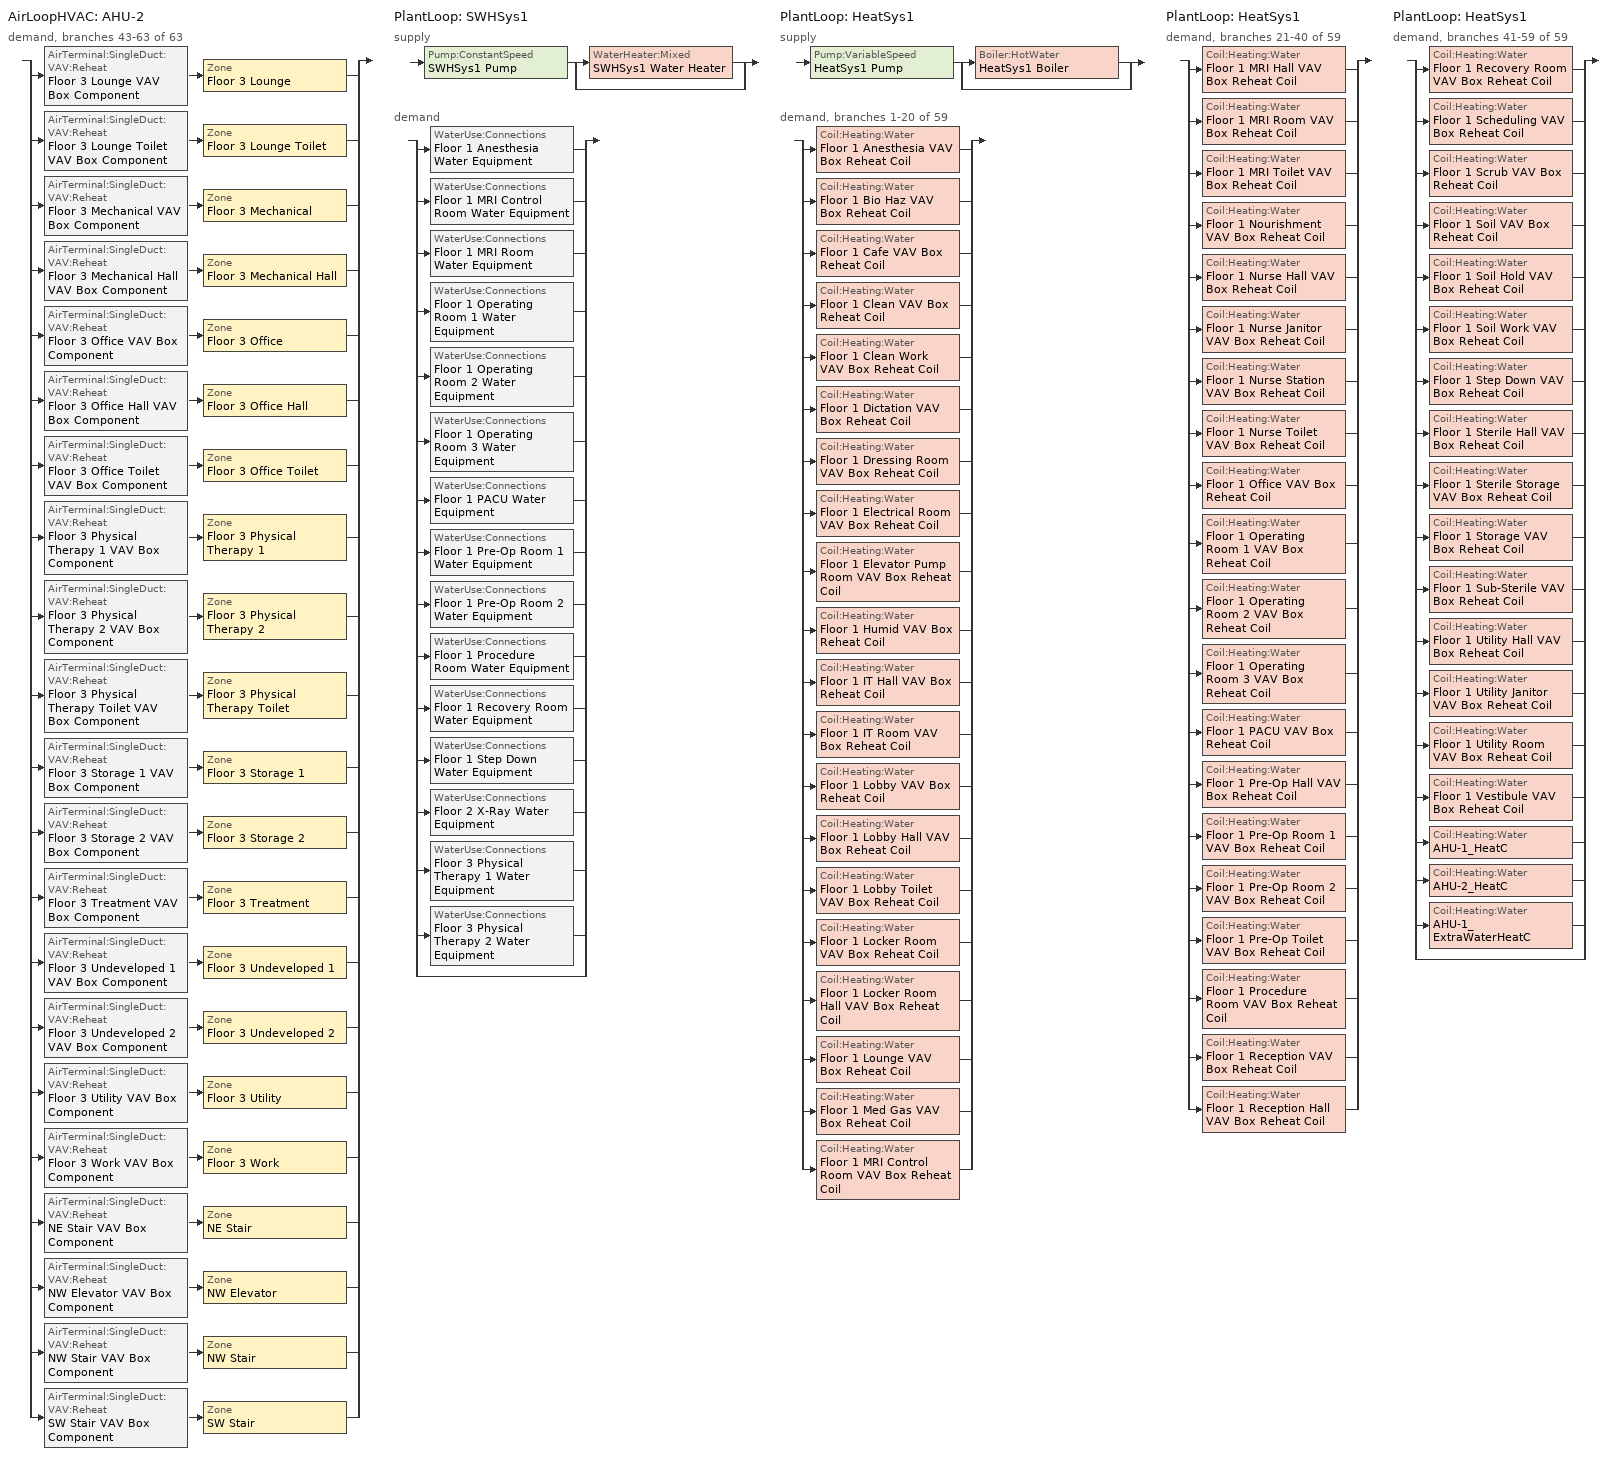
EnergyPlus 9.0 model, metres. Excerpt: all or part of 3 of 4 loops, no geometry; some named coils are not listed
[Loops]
AirLoopHVAC 'AHU-2'
 demand, branches 43-63 of 63: split
  | AirTerminal:SingleDuct:VAV:Reheat 'Floor 3 Lounge VAV Box Component' > Zone 'Floor 3 Lounge'
  | AirTerminal:SingleDuct:VAV:Reheat 'Floor 3 Lounge Toilet VAV Box Component' > Zone 'Floor 3 Lounge Toilet'
  | AirTerminal:SingleDuct:VAV:Reheat 'Floor 3 Mechanical VAV Box Component' > Zone 'Floor 3 Mechanical'
  | AirTerminal:SingleDuct:VAV:Reheat 'Floor 3 Mechanical Hall VAV Box Component' > Zone 'Floor 3 Mechanical Hall'
  | AirTerminal:SingleDuct:VAV:Reheat 'Floor 3 Office VAV Box Component' > Zone 'Floor 3 Office'
  | AirTerminal:SingleDuct:VAV:Reheat 'Floor 3 Office Hall VAV Box Component' > Zone 'Floor 3 Office Hall'
  | AirTerminal:SingleDuct:VAV:Reheat 'Floor 3 Office Toilet VAV Box Component' > Zone 'Floor 3 Office Toilet'
  | AirTerminal:SingleDuct:VAV:Reheat 'Floor 3 Physical Therapy 1 VAV Box Component' > Zone 'Floor 3 Physical Therapy 1'
  | AirTerminal:SingleDuct:VAV:Reheat 'Floor 3 Physical Therapy 2 VAV Box Component' > Zone 'Floor 3 Physical Therapy 2'
  | AirTerminal:SingleDuct:VAV:Reheat 'Floor 3 Physical Therapy Toilet VAV Box Component' > Zone 'Floor 3 Physical Therapy Toilet'
  | AirTerminal:SingleDuct:VAV:Reheat 'Floor 3 Storage 1 VAV Box Component' > Zone 'Floor 3 Storage 1'
  | AirTerminal:SingleDuct:VAV:Reheat 'Floor 3 Storage 2 VAV Box Component' > Zone 'Floor 3 Storage 2'
  | AirTerminal:SingleDuct:VAV:Reheat 'Floor 3 Treatment VAV Box Component' > Zone 'Floor 3 Treatment'
  | AirTerminal:SingleDuct:VAV:Reheat 'Floor 3 Undeveloped 1 VAV Box Component' > Zone 'Floor 3 Undeveloped 1'
  | AirTerminal:SingleDuct:VAV:Reheat 'Floor 3 Undeveloped 2 VAV Box Component' > Zone 'Floor 3 Undeveloped 2'
  | AirTerminal:SingleDuct:VAV:Reheat 'Floor 3 Utility VAV Box Component' > Zone 'Floor 3 Utility'
  | AirTerminal:SingleDuct:VAV:Reheat 'Floor 3 Work VAV Box Component' > Zone 'Floor 3 Work'
  | AirTerminal:SingleDuct:VAV:Reheat 'NE Stair VAV Box Component' > Zone 'NE Stair'
  | AirTerminal:SingleDuct:VAV:Reheat 'NW Elevator VAV Box Component' > Zone 'NW Elevator'
  | AirTerminal:SingleDuct:VAV:Reheat 'NW Stair VAV Box Component' > Zone 'NW Stair'
  | AirTerminal:SingleDuct:VAV:Reheat 'SW Stair VAV Box Component' > Zone 'SW Stair'
PlantLoop 'SWHSys1'
 supply: Pump:ConstantSpeed 'SWHSys1 Pump' > split
  | WaterHeater:Mixed 'SWHSys1 Water Heater'
  | bypass
 demand: split
  | WaterUse:Connections 'Floor 1 Anesthesia Water Equipment'
  | WaterUse:Connections 'Floor 1 MRI Control Room Water Equipment'
  | WaterUse:Connections 'Floor 1 MRI Room Water Equipment'
  | WaterUse:Connections 'Floor 1 Operating Room 1 Water Equipment'
  | WaterUse:Connections 'Floor 1 Operating Room 2 Water Equipment'
  | WaterUse:Connections 'Floor 1 Operating Room 3 Water Equipment'
  | WaterUse:Connections 'Floor 1 PACU Water Equipment'
  | WaterUse:Connections 'Floor 1 Pre-Op Room 1 Water Equipment'
  | WaterUse:Connections 'Floor 1 Pre-Op Room 2 Water Equipment'
  | WaterUse:Connections 'Floor 1 Procedure Room Water Equipment'
  | WaterUse:Connections 'Floor 1 Recovery Room Water Equipment'
  | WaterUse:Connections 'Floor 1 Step Down Water Equipment'
  | WaterUse:Connections 'Floor 2 X-Ray Water Equipment'
  | WaterUse:Connections 'Floor 3 Physical Therapy 1 Water Equipment'
  | WaterUse:Connections 'Floor 3 Physical Therapy 2 Water Equipment'
  | bypass
PlantLoop 'HeatSys1'
 supply: Pump:VariableSpeed 'HeatSys1 Pump' > split
  | Boiler:HotWater 'HeatSys1 Boiler'
  | bypass
 demand, branches 1-20 of 59: split
  | Coil:Heating:Water 'Floor 1 Anesthesia VAV Box Reheat Coil'
  | Coil:Heating:Water 'Floor 1 Bio Haz VAV Box Reheat Coil'
  | Coil:Heating:Water 'Floor 1 Cafe VAV Box Reheat Coil'
  | Coil:Heating:Water 'Floor 1 Clean VAV Box Reheat Coil'
  | Coil:Heating:Water 'Floor 1 Clean Work VAV Box Reheat Coil'
  | Coil:Heating:Water 'Floor 1 Dictation VAV Box Reheat Coil'
  | Coil:Heating:Water 'Floor 1 Dressing Room VAV Box Reheat Coil'
  | Coil:Heating:Water 'Floor 1 Electrical Room VAV Box Reheat Coil'
  | Coil:Heating:Water 'Floor 1 Elevator Pump Room VAV Box Reheat Coil'
  | Coil:Heating:Water 'Floor 1 Humid VAV Box Reheat Coil'
  | Coil:Heating:Water 'Floor 1 IT Hall VAV Box Reheat Coil'
  | Coil:Heating:Water 'Floor 1 IT Room VAV Box Reheat Coil'
  | Coil:Heating:Water 'Floor 1 Lobby VAV Box Reheat Coil'
  | Coil:Heating:Water 'Floor 1 Lobby Hall VAV Box Reheat Coil'
  | Coil:Heating:Water 'Floor 1 Lobby Toilet VAV Box Reheat Coil'
  | Coil:Heating:Water 'Floor 1 Locker Room VAV Box Reheat Coil'
  | Coil:Heating:Water 'Floor 1 Locker Room Hall VAV Box Reheat Coil'
  | Coil:Heating:Water 'Floor 1 Lounge VAV Box Reheat Coil'
  | Coil:Heating:Water 'Floor 1 Med Gas VAV Box Reheat Coil'
  | Coil:Heating:Water 'Floor 1 MRI Control Room VAV Box Reheat Coil'
PlantLoop 'HeatSys1'
 demand, branches 21-40 of 59: split
  | Coil:Heating:Water 'Floor 1 MRI Hall VAV Box Reheat Coil'
  | Coil:Heating:Water 'Floor 1 MRI Room VAV Box Reheat Coil'
  | Coil:Heating:Water 'Floor 1 MRI Toilet VAV Box Reheat Coil'
  | Coil:Heating:Water 'Floor 1 Nourishment VAV Box Reheat Coil'
  | Coil:Heating:Water 'Floor 1 Nurse Hall VAV Box Reheat Coil'
  | Coil:Heating:Water 'Floor 1 Nurse Janitor VAV Box Reheat Coil'
  | Coil:Heating:Water 'Floor 1 Nurse Station VAV Box Reheat Coil'
  | Coil:Heating:Water 'Floor 1 Nurse Toilet VAV Box Reheat Coil'
  | Coil:Heating:Water 'Floor 1 Office VAV Box Reheat Coil'
  | Coil:Heating:Water 'Floor 1 Operating Room 1 VAV Box Reheat Coil'
  | Coil:Heating:Water 'Floor 1 Operating Room 2 VAV Box Reheat Coil'
  | Coil:Heating:Water 'Floor 1 Operating Room 3 VAV Box Reheat Coil'
  | Coil:Heating:Water 'Floor 1 PACU VAV Box Reheat Coil'
  | Coil:Heating:Water 'Floor 1 Pre-Op Hall VAV Box Reheat Coil'
  | Coil:Heating:Water 'Floor 1 Pre-Op Room 1 VAV Box Reheat Coil'
  | Coil:Heating:Water 'Floor 1 Pre-Op Room 2 VAV Box Reheat Coil'
  | Coil:Heating:Water 'Floor 1 Pre-Op Toilet VAV Box Reheat Coil'
  | Coil:Heating:Water 'Floor 1 Procedure Room VAV Box Reheat Coil'
  | Coil:Heating:Water 'Floor 1 Reception VAV Box Reheat Coil'
  | Coil:Heating:Water 'Floor 1 Reception Hall VAV Box Reheat Coil'
PlantLoop 'HeatSys1'
 demand, branches 41-59 of 59: split
  | Coil:Heating:Water 'Floor 1 Recovery Room VAV Box Reheat Coil'
  | Coil:Heating:Water 'Floor 1 Scheduling VAV Box Reheat Coil'
  | Coil:Heating:Water 'Floor 1 Scrub VAV Box Reheat Coil'
  | Coil:Heating:Water 'Floor 1 Soil VAV Box Reheat Coil'
  | Coil:Heating:Water 'Floor 1 Soil Hold VAV Box Reheat Coil'
  | Coil:Heating:Water 'Floor 1 Soil Work VAV Box Reheat Coil'
  | Coil:Heating:Water 'Floor 1 Step Down VAV Box Reheat Coil'
  | Coil:Heating:Water 'Floor 1 Sterile Hall VAV Box Reheat Coil'
  | Coil:Heating:Water 'Floor 1 Sterile Storage VAV Box Reheat Coil'
  | Coil:Heating:Water 'Floor 1 Storage VAV Box Reheat Coil'
  | Coil:Heating:Water 'Floor 1 Sub-Sterile VAV Box Reheat Coil'
  | Coil:Heating:Water 'Floor 1 Utility Hall VAV Box Reheat Coil'
  | Coil:Heating:Water 'Floor 1 Utility Janitor VAV Box Reheat Coil'
  | Coil:Heating:Water 'Floor 1 Utility Room VAV Box Reheat Coil'
  | Coil:Heating:Water 'Floor 1 Vestibule VAV Box Reheat Coil'
  | Coil:Heating:Water 'AHU-1_HeatC'
  | Coil:Heating:Water 'AHU-2_HeatC'
  | Coil:Heating:Water 'AHU-1_ExtraWaterHeatC'
  | bypass
[Sizing:Zone] Zone Cooling Design Supply Air Temperature Input Method=SupplyAirTemperature; Zone Cooling Design Supply Air Temperature {C}=12.8; Zone Heating Design Supply Air Temperature Input Method=SupplyAirTemperature; Zone Heating Design Supply Air Temperature {C}=40; Zone Cooling Design Supply Air Humidity Ratio {kgWater/kgDryAir}=0.0085; Zone Heating Design Supply Air Humidity Ratio {kgWater/kgDryAir}=0.008; Cooling Minimum Air Flow Fraction=0; Heating Design Air Flow Method=DesignDay; Heating Design Air Flow Rate {m3/s}=0; Design Specification Zone Air Distribution Object=VAV_Zone_AirDistribution
Name | Design Specification Outdoor Air Object | Cooling Design Air Flow Method | Cooling Minimum Air Flow per Zone Floor Area {m3/s-m2}
Floor 3 Lounge | SZ DSOA Floor 3 Lounge | DesignDay
Floor 3 Lounge Toilet | SZ DSOA Floor 3 Lounge Toilet | DesignDayWithLimit | 0
Floor 3 Mechanical | SZ DSOA Floor 3 Mechanical | DesignDay
Floor 3 Mechanical Hall | SZ DSOA Floor 3 Mechanical Hall | DesignDay
Floor 3 Office | SZ DSOA Floor 3 Office | DesignDay
Floor 3 Office Hall | SZ DSOA Floor 3 Office Hall | DesignDay
Floor 3 Office Toilet | SZ DSOA Floor 3 Office Toilet | DesignDayWithLimit | 0
Floor 3 Physical Therapy 1 | SZ DSOA Floor 3 Physical Therapy 1 | DesignDayWithLimit | 0.00507968
Floor 3 Physical Therapy 2 | SZ DSOA Floor 3 Physical Therapy 2 | DesignDayWithLimit | 0.00507968
Floor 3 Physical Therapy Toilet | SZ DSOA Floor 3 Physical Therapy Toilet | DesignDayWithLimit | 0
Floor 3 Storage 1 | SZ DSOA Floor 3 Storage 1 | DesignDay
Floor 3 Storage 2 | SZ DSOA Floor 3 Storage 2 | DesignDay
Floor 3 Treatment | SZ DSOA Floor 3 Treatment | DesignDayWithLimit | 0.00507968
Floor 3 Undeveloped 1 | SZ DSOA Floor 3 Undeveloped 1 | DesignDay
Floor 3 Undeveloped 2 | SZ DSOA Floor 3 Undeveloped 2 | DesignDay
Floor 3 Utility | SZ DSOA Floor 3 Utility | DesignDay
Floor 3 Work | SZ DSOA Floor 3 Work | DesignDay
NE Stair | SZ DSOA NE Stair | DesignDay
NW Elevator | SZ DSOA NW Elevator | DesignDay
NW Stair | SZ DSOA NW Stair | DesignDay
SW Stair | SZ DSOA SW Stair | DesignDay
[DesignSpecification:OutdoorAir] Outdoor Air Method=Flow/Area; Outdoor Air Flow per Person {m3/s-person}=0
Name | Outdoor Air Flow per Zone Floor Area {m3/s-m2} | Outdoor Air Flow per Zone {m3/s}
SZ DSOA Floor 3 Lounge | 0.000685757
SZ DSOA Floor 3 Lounge Toilet; SZ DSOA Floor 3 Mechanical; SZ DSOA Floor 3 Office Toilet; SZ DSOA Floor 3 Physical Therapy Toilet | 0
SZ DSOA Floor 3 Mechanical Hall; SZ DSOA Floor 3 Office Hall; SZ DSOA NE Stair; SZ DSOA NW Stair | 0.000304781
SZ DSOA Floor 3 Office; SZ DSOA Floor 3 Work | 0.000431773
SZ DSOA Floor 3 Physical Therapy 1; SZ DSOA Floor 3 Physical Therapy 2; SZ DSOA Floor 3 Treatment | 0.00152391
SZ DSOA Floor 3 Storage 1; SZ DSOA Floor 3 Storage 2; SZ DSOA Floor 3 Undeveloped 1; SZ DSOA Floor 3 Undeveloped 2; SZ DSOA Floor 3 Utility | 0.000609562
SZ DSOA NW Elevator | 0.000304781 | 0.00396696
SZ DSOA SW Stair | 0.000304781 | 0
[DesignSpecification:ZoneAirDistribution]
VAV_Zone_AirDistribution: Zone Air Distribution Effectiveness in Cooling Mode=1; Zone Air Distribution Effectiveness in Heating Mode=1; Minimum Zone Ventilation Efficiency=0.6
[Sizing:Plant] Loop Type=Heating
Name | Design Loop Exit Temperature {C} | Loop Design Temperature Difference {deltaC}
SWHSys1 | 60 | 5
HeatSys1 | 82.2 | 11.1
[ZoneControl:Thermostat] Control Type Schedule=Dual Zone Control Type Sched
Name | Zone or ZoneList | Control 1
Floor 3 Lounge Thermostat | Floor 3 Lounge | Floor 3 Lounge DualSPSched
Floor 3 Lounge Toilet Thermostat | Floor 3 Lounge Toilet | Floor 3 Lounge Toilet DualSPSched
Floor 3 Mechanical Thermostat | Floor 3 Mechanical | Floor 3 Mechanical DualSPSched
Floor 3 Mechanical Hall Thermostat | Floor 3 Mechanical Hall | Floor 3 Mechanical Hall DualSPSched
Floor 3 Office Thermostat | Floor 3 Office | Floor 3 Office DualSPSched
Floor 3 Office Hall Thermostat | Floor 3 Office Hall | Floor 3 Office Hall DualSPSched
Floor 3 Office Toilet Thermostat | Floor 3 Office Toilet | Floor 3 Office Toilet DualSPSched
Floor 3 Physical Therapy 1 Thermostat | Floor 3 Physical Therapy 1 | Floor 3 Physical Therapy 1 DualSPSched
Floor 3 Physical Therapy 2 Thermostat | Floor 3 Physical Therapy 2 | Floor 3 Physical Therapy 2 DualSPSched
Floor 3 Physical Therapy Toilet Thermostat | Floor 3 Physical Therapy Toilet | Floor 3 Physical Therapy Toilet DualSPSched
Floor 3 Storage 1 Thermostat | Floor 3 Storage 1 | Floor 3 Storage 1 DualSPSched
Floor 3 Storage 2 Thermostat | Floor 3 Storage 2 | Floor 3 Storage 2 DualSPSched
Floor 3 Treatment Thermostat | Floor 3 Treatment | Floor 3 Treatment DualSPSched
Floor 3 Undeveloped 1 Thermostat | Floor 3 Undeveloped 1 | Floor 3 Undeveloped 1 DualSPSched
Floor 3 Undeveloped 2 Thermostat | Floor 3 Undeveloped 2 | Floor 3 Undeveloped 2 DualSPSched
Floor 3 Utility Thermostat | Floor 3 Utility | Floor 3 Utility DualSPSched
Floor 3 Work Thermostat | Floor 3 Work | Floor 3 Work DualSPSched
NE Stair Thermostat | NE Stair | NE Stair DualSPSched
NW Elevator Thermostat | NW Elevator | NW Elevator DualSPSched
NW Stair Thermostat | NW Stair | NW Stair DualSPSched
SW Stair Thermostat | SW Stair | SW Stair DualSPSched
[ThermostatSetpoint:DualSetpoint] Heating Setpoint Temperature Schedule=HTGSETP_SCH_YES_OPTIMUM; Cooling Setpoint Temperature Schedule=CLGSETP_SCH_YES_OPTIMUM
Floor 3 Lounge DualSPSched; Floor 3 Lounge Toilet DualSPSched; Floor 3 Mechanical DualSPSched; Floor 3 Mechanical Hall DualSPSched; Floor 3 Office DualSPSched; Floor 3 Office Hall DualSPSched; Floor 3 Office Toilet DualSPSched; Floor 3 Physical Therapy 1 DualSPSched; Floor 3 Physical Therapy 2 DualSPSched; Floor 3 Physical Therapy Toilet DualSPSched; Floor 3 Storage 1 DualSPSched; Floor 3 Storage 2 DualSPSched; Floor 3 Treatment DualSPSched; Floor 3 Undeveloped 1 DualSPSched; Floor 3 Undeveloped 2 DualSPSched; Floor 3 Utility DualSPSched; Floor 3 Work DualSPSched; NE Stair DualSPSched; NW Elevator DualSPSched; NW Stair DualSPSched; SW Stair DualSPSched
[AirTerminal:SingleDuct:VAV:Reheat] Availability Schedule=ALWAYS_ON; Maximum Air Flow Rate {m3/s}=AUTOSIZE; Zone Minimum Air Flow Input Method=Constant; Maximum Hot Water or Steam Flow Rate {m3/s}=AUTOSIZE; Minimum Hot Water or Steam Flow Rate {m3/s}=0; Convergence Tolerance=0.001; Damper Heating Action=ReverseWithLimits; Maximum Flow Fraction During Reheat=0.5; Maximum Reheat Air Temperature {C}=40
Name | Constant Minimum Air Flow Fraction | Reheat Coil
Floor 3 Lounge VAV Box Component | 0.218 | Floor 3 Lounge VAV Box Reheat Coil
Floor 3 Lounge Toilet VAV Box Component | 1 | Floor 3 Lounge Toilet VAV Box Reheat Coil
Floor 3 Mechanical VAV Box Component | 0.01 | Floor 3 Mechanical VAV Box Reheat Coil
Floor 3 Mechanical Hall VAV Box Component | 0.164 | Floor 3 Mechanical Hall VAV Box Reheat Coil
Floor 3 Office VAV Box Component | 0.236 | Floor 3 Office VAV Box Reheat Coil
Floor 3 Office Hall VAV Box Component | 0.184 | Floor 3 Office Hall VAV Box Reheat Coil
Floor 3 Office Toilet VAV Box Component | 1 | Floor 3 Office Toilet VAV Box Reheat Coil
Floor 3 Physical Therapy 1 VAV Box Component | 0.69 | Floor 3 Physical Therapy 1 VAV Box Reheat Coil
Floor 3 Physical Therapy 2 VAV Box Component | 0.83 | Floor 3 Physical Therapy 2 VAV Box Reheat Coil
Floor 3 Physical Therapy Toilet VAV Box Component | 1 | Floor 3 Physical Therapy Toilet VAV Box Reheat Coil
Floor 3 Storage 1 VAV Box Component | 1 | Floor 3 Storage 1 VAV Box Reheat Coil
Floor 3 Storage 2 VAV Box Component | 0.313 | Floor 3 Storage 2 VAV Box Reheat Coil
Floor 3 Treatment VAV Box Component | 0.81 | Floor 3 Treatment VAV Box Reheat Coil
Floor 3 Undeveloped 1 VAV Box Component | 0.313 | Floor 3 Undeveloped 1 VAV Box Reheat Coil
Floor 3 Undeveloped 2 VAV Box Component | 0.306 | Floor 3 Undeveloped 2 VAV Box Reheat Coil
Floor 3 Utility VAV Box Component | 0.441 | Floor 3 Utility VAV Box Reheat Coil
Floor 3 Work VAV Box Component | 0.135 | Floor 3 Work VAV Box Reheat Coil
NE Stair VAV Box Component | 0.05 | NE Stair VAV Box Reheat Coil
NW Elevator VAV Box Component | 0.041 | NW Elevator VAV Box Reheat Coil
NW Stair VAV Box Component | 0.051 | NW Stair VAV Box Reheat Coil
SW Stair VAV Box Component | 0.042 | SW Stair VAV Box Reheat Coil
[Zone equipment]
Floor 3 Lounge: Floor 3 Lounge VAV Box Component
Floor 3 Lounge Toilet: Floor 3 Lounge Toilet VAV Box Component, Floor 3 Lounge Toilet Exhaust Fan
Floor 3 Mechanical: Floor 3 Mechanical VAV Box Component
Floor 3 Mechanical Hall: Floor 3 Mechanical Hall VAV Box Component
Floor 3 Office: Floor 3 Office VAV Box Component
Floor 3 Office Hall: Floor 3 Office Hall VAV Box Component
Floor 3 Office Toilet: Floor 3 Office Toilet VAV Box Component, Floor 3 Office Toilet Exhaust Fan
Floor 3 Physical Therapy 1: Floor 3 Physical Therapy 1 VAV Box Component
Floor 3 Physical Therapy 2: Floor 3 Physical Therapy 2 VAV Box Component
Floor 3 Physical Therapy Toilet: Floor 3 Physical Therapy Toilet VAV Box Component, Floor 3 Physical Therapy Toilet Exhaust Fan
Floor 3 Storage 1: Floor 3 Storage 1 VAV Box Component
Floor 3 Storage 2: Floor 3 Storage 2 VAV Box Component
Floor 3 Treatment: Floor 3 Treatment VAV Box Component
Floor 3 Undeveloped 1: Floor 3 Undeveloped 1 VAV Box Component
Floor 3 Undeveloped 2: Floor 3 Undeveloped 2 VAV Box Component
Floor 3 Utility: Floor 3 Utility VAV Box Component
Floor 3 Work: Floor 3 Work VAV Box Component
NE Stair: NE Stair VAV Box Component
NW Elevator: NW Elevator VAV Box Component
NW Stair: NW Stair VAV Box Component
SW Stair: SW Stair VAV Box Component
[Fan:ZoneExhaust] Availability Schedule=BLDG_OA_SCH; Fan Total Efficiency=0.31; Pressure Rise {Pa}=249.1; Balanced Exhaust Fraction Schedule=AHU_2 Balanced Exhaust Fraction Schedule
Name | Maximum Flow Rate {m3/s}
Floor 3 Lounge Toilet Exhaust Fan | 0.151014
Floor 3 Office Toilet Exhaust Fan | 0.0424726
Floor 3 Physical Therapy Toilet Exhaust Fan | 0.0660685
[Coil:Heating:Water] Availability Schedule=ALWAYS_ON; U-Factor Times Area Value {W/K}=AUTOSIZE; Maximum Water Flow Rate {m3/s}=AUTOSIZE; Performance Input Method=UFactorTimesAreaAndDesignWaterFlowRate; Rated Capacity {W}=AUTOSIZE; Rated Inlet Water Temperature {C}=82.2; Rated Inlet Air Temperature {C}=16.6; Rated Outlet Water Temperature {C}=71.1; Rated Outlet Air Temperature {C}=32.2
Floor 1 Anesthesia VAV Box Reheat Coil; Floor 1 Bio Haz VAV Box Reheat Coil; Floor 1 Cafe VAV Box Reheat Coil; Floor 1 Clean VAV Box Reheat Coil; Floor 1 Clean Work VAV Box Reheat Coil; Floor 1 Dictation VAV Box Reheat Coil; Floor 1 Dressing Room VAV Box Reheat Coil; Floor 1 Electrical Room VAV Box Reheat Coil; Floor 1 Elevator Pump Room VAV Box Reheat Coil; Floor 1 Humid VAV Box Reheat Coil; Floor 1 IT Hall VAV Box Reheat Coil; Floor 1 IT Room VAV Box Reheat Coil; Floor 1 Lobby VAV Box Reheat Coil; Floor 1 Lobby Hall VAV Box Reheat Coil; Floor 1 Lobby Toilet VAV Box Reheat Coil; Floor 1 Locker Room VAV Box Reheat Coil; Floor 1 Locker Room Hall VAV Box Reheat Coil; Floor 1 Lounge VAV Box Reheat Coil; Floor 1 Med Gas VAV Box Reheat Coil; Floor 1 MRI Control Room VAV Box Reheat Coil; Floor 1 MRI Hall VAV Box Reheat Coil; Floor 1 MRI Room VAV Box Reheat Coil; Floor 1 MRI Toilet VAV Box Reheat Coil; Floor 1 Nourishment VAV Box Reheat Coil; Floor 1 Nurse Hall VAV Box Reheat Coil; Floor 1 Nurse Janitor VAV Box Reheat Coil; Floor 1 Nurse Station VAV Box Reheat Coil; Floor 1 Nurse Toilet VAV Box Reheat Coil; Floor 1 Office VAV Box Reheat Coil; Floor 1 Operating Room 1 VAV Box Reheat Coil; Floor 1 Operating Room 2 VAV Box Reheat Coil; Floor 1 Operating Room 3 VAV Box Reheat Coil; Floor 1 PACU VAV Box Reheat Coil; Floor 1 Pre-Op Hall VAV Box Reheat Coil; Floor 1 Pre-Op Room 1 VAV Box Reheat Coil; Floor 1 Pre-Op Room 2 VAV Box Reheat Coil; Floor 1 Pre-Op Toilet VAV Box Reheat Coil; Floor 1 Procedure Room VAV Box Reheat Coil; Floor 1 Reception VAV Box Reheat Coil; Floor 1 Reception Hall VAV Box Reheat Coil; Floor 1 Recovery Room VAV Box Reheat Coil; Floor 1 Scheduling VAV Box Reheat Coil; Floor 1 Scrub VAV Box Reheat Coil; Floor 1 Soil VAV Box Reheat Coil; Floor 1 Soil Hold VAV Box Reheat Coil; Floor 1 Soil Work VAV Box Reheat Coil; Floor 1 Step Down VAV Box Reheat Coil; Floor 1 Sterile Hall VAV Box Reheat Coil; Floor 1 Sterile Storage VAV Box Reheat Coil; Floor 1 Storage VAV Box Reheat Coil; Floor 1 Sub-Sterile VAV Box Reheat Coil; Floor 1 Utility Hall VAV Box Reheat Coil; Floor 1 Utility Janitor VAV Box Reheat Coil; Floor 1 Utility Room VAV Box Reheat Coil; Floor 1 Vestibule VAV Box Reheat Coil
[Coil:Heating:Electric] Availability Schedule=ALWAYS_ON; Efficiency=1; Nominal Capacity {W}=AUTOSIZE
Floor 3 Lounge VAV Box Reheat Coil; Floor 3 Lounge Toilet VAV Box Reheat Coil; Floor 3 Mechanical VAV Box Reheat Coil; Floor 3 Mechanical Hall VAV Box Reheat Coil; Floor 3 Office VAV Box Reheat Coil; Floor 3 Office Hall VAV Box Reheat Coil; Floor 3 Office Toilet VAV Box Reheat Coil; Floor 3 Physical Therapy 1 VAV Box Reheat Coil; Floor 3 Physical Therapy 2 VAV Box Reheat Coil; Floor 3 Physical Therapy Toilet VAV Box Reheat Coil; Floor 3 Storage 1 VAV Box Reheat Coil; Floor 3 Storage 2 VAV Box Reheat Coil; Floor 3 Treatment VAV Box Reheat Coil; Floor 3 Undeveloped 1 VAV Box Reheat Coil; Floor 3 Undeveloped 2 VAV Box Reheat Coil; Floor 3 Utility VAV Box Reheat Coil; Floor 3 Work VAV Box Reheat Coil; NE Stair VAV Box Reheat Coil; NW Elevator VAV Box Reheat Coil; NW Stair VAV Box Reheat Coil; SW Stair VAV Box Reheat Coil
[Pump:ConstantSpeed]
SWHSys1 Pump: Design Flow Rate {m3/s}=AUTOSIZE; Design Pump Head {Pa}=29891; Design Power Consumption {W}=AUTOSIZE; Motor Efficiency=0.3; Fraction of Motor Inefficiencies to Fluid Stream=0; Pump Control Type=Intermittent
[Pump:VariableSpeed]
HeatSys1 Pump: AUTOSIZE, 179352, AUTOSIZE, 0.909, 0, 0, 3.2485, -4.7443, 2.5295, 0, Intermittent
[Boiler:HotWater]
HeatSys1 Boiler: Fuel Type=NATURALGAS; Nominal Capacity {W}=57342.48; Nominal Thermal Efficiency=0.84; Efficiency Curve Temperature Evaluation Variable=LeavingBoiler; Normalized Boiler Efficiency Curve=HeatSys1 Boiler Non-Condensing Boiler Curve; Design Water Flow Rate {m3/s}=AUTOSIZE; Minimum Part Load Ratio=0; Maximum Part Load Ratio=1.2; Optimum Part Load Ratio=1; Water Outlet Upper Temperature Limit {C}=95; Boiler Flow Mode=LeavingSetpointModulated; Parasitic Electric Load {W}=0; Sizing Factor=0.3
[SetpointManager:Scheduled] Control Variable=Temperature
Name | Schedule | Setpoint Node or NodeList
HeatSys1 Boiler Setpoint Manager | HeatSys1 Loop Setpoint Sched | HeatSys1 Supply Equipment Outlet Node
SWHSys1 Loop Setpoint Manager | SWHSys1-Loop-Temp-Schedule | SWHSys1 Supply Outlet Node
HeatSys1 Loop Setpoint Manager | HeatSys1 Loop Setpoint Sched | HeatSys1 Supply Outlet Node
[WaterHeater:Mixed]
SWHSys1 Water Heater: Tank Volume {m3}=0.757082; Setpoint Temperature Schedule=SWHSys1 Water Heater Setpoint Temperature Schedule Name; Deadband Temperature Difference {deltaC}=2; Maximum Temperature Limit {C}=82.2222; Heater Control Type=Cycle; Heater Maximum Capacity {W}=58614.2; Heater Fuel Type=NATURALGAS; Heater Thermal Efficiency=0.805127; Off Cycle Parasitic Fuel Consumption Rate {W}=6496.32; Off Cycle Parasitic Fuel Type=NATURALGAS; Off Cycle Parasitic Heat Fraction to Tank=0.8; On Cycle Parasitic Fuel Consumption Rate {W}=6496.32; On Cycle Parasitic Fuel Type=NATURALGAS; Ambient Temperature Indicator=zone; Ambient Temperature Zone=Floor 3 Mechanical; Off Cycle Loss Coefficient to Ambient Temperature {W/K}=9.64329; On Cycle Loss Coefficient to Ambient Temperature {W/K}=9.64329; Use Side Effectiveness=1; Source Side Effectiveness=1; Use Side Design Flow Rate {m3/s}=AUTOSIZE; Source Side Design Flow Rate {m3/s}=AUTOSIZE; Indirect Water Heating Recovery Time {hr}=1.5
[PlantLoop] Fluid Type=Water; Minimum Loop Temperature {C}=10; Maximum Loop Flow Rate {m3/s}=AUTOSIZE; Minimum Loop Flow Rate {m3/s}=0; Plant Loop Volume {m3}=AUTOSIZE; Load Distribution Scheme=Optimal
Name | Plant Equipment Operation Scheme | Maximum Loop Temperature {C}
SWHSys1 | SWHSys1 Loop Operation Scheme List | 60
HeatSys1 | HeatSys1 Loop Operation Scheme List | 100
[PlantEquipmentList]
SWHSys1 Equipment List: SWHSys1 Water Heater
HeatSys1 Equipment List: HeatSys1 Boiler
[PlantEquipmentOperation:HeatingLoad] Load Range 1 Lower Limit {W}=0; Load Range 1 Upper Limit {W}=1000000000000000
Name | Range 1 Equipment List
SWHSys1 Operation Scheme | SWHSys1 Equipment List
HeatSys1 Operation Scheme | HeatSys1 Equipment List
[PlantEquipmentOperationSchemes] Control Scheme 1 Schedule=PlantOnSched
Name | Control Scheme 1
SWHSys1 Loop Operation Scheme List | SWHSys1 Operation Scheme
HeatSys1 Loop Operation Scheme List | HeatSys1 Operation Scheme
[WaterUse:Equipment] Flow Rate Fraction Schedule=BLDG_SWH_SCH
Name | Peak Flow Rate {m3/s} | Target Temperature Schedule | Hot Water Supply Temperature Schedule | Zone | Sensible Fraction Schedule | Latent Fraction Schedule
Floor 1 Anesthesia Water Equipment | 2.11111e-06 | Floor 1 Anesthesia Water Equipment Temp Sched | Floor 1 Anesthesia Water Equipment Hot Supply Temp Sched | Floor 1 Anesthesia | Floor 1 Anesthesia Water Equipment Sensible fract sched | Floor 1 Anesthesia Water Equipment Latent fract sched
Floor 1 MRI Control Room Water Equipment | 2.11111e-06 | Floor 1 MRI Control Room Water Equipment Temp Sched | Floor 1 MRI Control Room Water Equipment Hot Supply Temp Sched | Floor 1 MRI Control Room | Floor 1 MRI Control Room Water Equipment Sensible fract sched | Floor 1 MRI Control Room Water Equipment Latent fract sched
Floor 1 MRI Room Water Equipment | 2.11111e-06 | Floor 1 MRI Room Water Equipment Temp Sched | Floor 1 MRI Room Water Equipment Hot Supply Temp Sched | Floor 1 MRI Room | Floor 1 MRI Room Water Equipment Sensible fract sched | Floor 1 MRI Room Water Equipment Latent fract sched
Floor 1 Operating Room 1 Water Equipment | 1.26111e-05 | Floor 1 Operating Room 1 Water Equipment Temp Sched | Floor 1 Operating Room 1 Water Equipment Hot Supply Temp Sched | Floor 1 Operating Room 1 | Floor 1 Operating Room 1 Water Equipment Sensible fract sched | Floor 1 Operating Room 1 Water Equipment Latent fract sched
Floor 1 Operating Room 2 Water Equipment | 1.26111e-05 | Floor 1 Operating Room 2 Water Equipment Temp Sched | Floor 1 Operating Room 2 Water Equipment Hot Supply Temp Sched | Floor 1 Operating Room 2 | Floor 1 Operating Room 2 Water Equipment Sensible fract sched | Floor 1 Operating Room 2 Water Equipment Latent fract sched
Floor 1 Operating Room 3 Water Equipment | 1.26111e-05 | Floor 1 Operating Room 3 Water Equipment Temp Sched | Floor 1 Operating Room 3 Water Equipment Hot Supply Temp Sched | Floor 1 Operating Room 3 | Floor 1 Operating Room 3 Water Equipment Sensible fract sched | Floor 1 Operating Room 3 Water Equipment Latent fract sched
Floor 1 PACU Water Equipment | 2.11111e-06 | Floor 1 PACU Water Equipment Temp Sched | Floor 1 PACU Water Equipment Hot Supply Temp Sched | Floor 1 PACU | Floor 1 PACU Water Equipment Sensible fract sched | Floor 1 PACU Water Equipment Latent fract sched
Floor 1 Pre-Op Room 1 Water Equipment | 2.11111e-06 | Floor 1 Pre-Op Room 1 Water Equipment Temp Sched | Floor 1 Pre-Op Room 1 Water Equipment Hot Supply Temp Sched | Floor 1 Pre-Op Room 1 | Floor 1 Pre-Op Room 1 Water Equipment Sensible fract sched | Floor 1 Pre-Op Room 1 Water Equipment Latent fract sched
Floor 1 Pre-Op Room 2 Water Equipment | 2.11111e-06 | Floor 1 Pre-Op Room 2 Water Equipment Temp Sched | Floor 1 Pre-Op Room 2 Water Equipment Hot Supply Temp Sched | Floor 1 Pre-Op Room 2 | Floor 1 Pre-Op Room 2 Water Equipment Sensible fract sched | Floor 1 Pre-Op Room 2 Water Equipment Latent fract sched
Floor 1 Procedure Room Water Equipment | 2.11111e-06 | Floor 1 Procedure Room Water Equipment Temp Sched | Floor 1 Procedure Room Water Equipment Hot Supply Temp Sched | Floor 1 Procedure Room | Floor 1 Procedure Room Water Equipment Sensible fract sched | Floor 1 Procedure Room Water Equipment Latent fract sched
Floor 1 Recovery Room Water Equipment | 2.11111e-06 | Floor 1 Recovery Room Water Equipment Temp Sched | Floor 1 Recovery Room Water Equipment Hot Supply Temp Sched | Floor 1 Recovery Room | Floor 1 Recovery Room Water Equipment Sensible fract sched | Floor 1 Recovery Room Water Equipment Latent fract sched
Floor 1 Step Down Water Equipment | 2.11111e-06 | Floor 1 Step Down Water Equipment Temp Sched | Floor 1 Step Down Water Equipment Hot Supply Temp Sched | Floor 1 Step Down | Floor 1 Step Down Water Equipment Sensible fract sched | Floor 1 Step Down Water Equipment Latent fract sched
Floor 2 X-Ray Water Equipment | 2.11111e-06 | Floor 2 X-Ray Water Equipment Temp Sched | Floor 2 X-Ray Water Equipment Hot Supply Temp Sched | Floor 2 X-Ray | Floor 2 X-Ray Water Equipment Sensible fract sched | Floor 2 X-Ray Water Equipment Latent fract sched
Floor 3 Physical Therapy 1 Water Equipment | 2.11111e-06 | Floor 3 Physical Therapy 1 Water Equipment Temp Sched | Floor 3 Physical Therapy 1 Water Equipment Hot Supply Temp Sched | Floor 3 Physical Therapy 1 | Floor 3 Physical Therapy 1 Water Equipment Sensible fract sched | Floor 3 Physical Therapy 1 Water Equipment Latent fract sched
Floor 3 Physical Therapy 2 Water Equipment | 2.11111e-06 | Floor 3 Physical Therapy 2 Water Equipment Temp Sched | Floor 3 Physical Therapy 2 Water Equipment Hot Supply Temp Sched | Floor 3 Physical Therapy 2 | Floor 3 Physical Therapy 2 Water Equipment Sensible fract sched | Floor 3 Physical Therapy 2 Water Equipment Latent fract sched
[WaterUse:Connections]
Name | Water Use Equipment 1
Floor 1 Anesthesia Water Equipment | Floor 1 Anesthesia Water Equipment
Floor 1 MRI Control Room Water Equipment | Floor 1 MRI Control Room Water Equipment
Floor 1 MRI Room Water Equipment | Floor 1 MRI Room Water Equipment
Floor 1 Operating Room 1 Water Equipment | Floor 1 Operating Room 1 Water Equipment
Floor 1 Operating Room 2 Water Equipment | Floor 1 Operating Room 2 Water Equipment
Floor 1 Operating Room 3 Water Equipment | Floor 1 Operating Room 3 Water Equipment
Floor 1 PACU Water Equipment | Floor 1 PACU Water Equipment
Floor 1 Pre-Op Room 1 Water Equipment | Floor 1 Pre-Op Room 1 Water Equipment
Floor 1 Pre-Op Room 2 Water Equipment | Floor 1 Pre-Op Room 2 Water Equipment
Floor 1 Procedure Room Water Equipment | Floor 1 Procedure Room Water Equipment
Floor 1 Recovery Room Water Equipment | Floor 1 Recovery Room Water Equipment
Floor 1 Step Down Water Equipment | Floor 1 Step Down Water Equipment
Floor 2 X-Ray Water Equipment | Floor 2 X-Ray Water Equipment
Floor 3 Physical Therapy 1 Water Equipment | Floor 3 Physical Therapy 1 Water Equipment
Floor 3 Physical Therapy 2 Water Equipment | Floor 3 Physical Therapy 2 Water Equipment
[EnergyManagementSystem:Sensor]
BoilerPLR: Output:Variable or Output:Meter Index Key=HeatSys1 Boiler; Output:Variable or Output:Meter=Boiler Part Load Ratio
[Schedule:Compact]
Floor 1 Anesthesia Water Equipment Latent fract sched; Floor 1 MRI Control Room Water Equipment Latent fract sched; Floor 1 MRI Room Water Equipment Latent fract sched; Floor 1 Operating Room 1 Water Equipment Latent fract sched; Floor 1 Operating Room 2 Water Equipment Latent fract sched; Floor 1 Operating Room 3 Water Equipment Latent fract sched; Floor 1 PACU Water Equipment Latent fract sched; Floor 1 Pre-Op Room 1 Water Equipment Latent fract sched; Floor 1 Pre-Op Room 2 Water Equipment Latent fract sched; Floor 1 Procedure Room Water Equipment Latent fract sched; Floor 1 Recovery Room Water Equipment Latent fract sched; Floor 1 Step Down Water Equipment Latent fract sched; Floor 2 X-Ray Water Equipment Latent fract sched; Floor 3 Physical Therapy 1 Water Equipment Latent fract sched; Floor 3 Physical Therapy 2 Water Equipment Latent fract sched: Through: 12/31, For: AllDays, Until: 24:00, 0.05
Floor 1 Anesthesia Water Equipment Sensible fract sched; Floor 1 MRI Control Room Water Equipment Sensible fract sched; Floor 1 MRI Room Water Equipment Sensible fract sched; Floor 1 Operating Room 1 Water Equipment Sensible fract sched; Floor 1 Operating Room 2 Water Equipment Sensible fract sched; Floor 1 Operating Room 3 Water Equipment Sensible fract sched; Floor 1 PACU Water Equipment Sensible fract sched; Floor 1 Pre-Op Room 1 Water Equipment Sensible fract sched; Floor 1 Pre-Op Room 2 Water Equipment Sensible fract sched; Floor 1 Procedure Room Water Equipment Sensible fract sched; Floor 1 Recovery Room Water Equipment Sensible fract sched; Floor 1 Step Down Water Equipment Sensible fract sched; Floor 2 X-Ray Water Equipment Sensible fract sched; Floor 3 Physical Therapy 1 Water Equipment Sensible fract sched; Floor 3 Physical Therapy 2 Water Equipment Sensible fract sched: Through: 12/31, For: AllDays, Until: 24:00, 0.2
Floor 1 Anesthesia Water Equipment Temp Sched; Floor 1 MRI Control Room Water Equipment Temp Sched; Floor 1 MRI Room Water Equipment Temp Sched; Floor 1 Operating Room 1 Water Equipment Temp Sched; Floor 1 Operating Room 2 Water Equipment Temp Sched; Floor 1 Operating Room 3 Water Equipment Temp Sched; Floor 1 PACU Water Equipment Temp Sched; Floor 1 Pre-Op Room 1 Water Equipment Temp Sched; Floor 1 Pre-Op Room 2 Water Equipment Temp Sched; Floor 1 Procedure Room Water Equipment Temp Sched; Floor 1 Recovery Room Water Equipment Temp Sched; Floor 1 Step Down Water Equipment Temp Sched; Floor 2 X-Ray Water Equipment Temp Sched; Floor 3 Physical Therapy 1 Water Equipment Temp Sched; Floor 3 Physical Therapy 2 Water Equipment Temp Sched; SWHSys1-Loop-Temp-Schedule; SWHSys1 Water Heater Setpoint Temperature Schedule Name: Through: 12/31, For: AllDays, Until: 24:00, 60
Floor 1 Anesthesia Water Equipment Hot Supply Temp Sched; Floor 1 MRI Control Room Water Equipment Hot Supply Temp Sched; Floor 1 MRI Room Water Equipment Hot Supply Temp Sched; Floor 1 Operating Room 1 Water Equipment Hot Supply Temp Sched; Floor 1 Operating Room 2 Water Equipment Hot Supply Temp Sched; Floor 1 Operating Room 3 Water Equipment Hot Supply Temp Sched; Floor 1 PACU Water Equipment Hot Supply Temp Sched; Floor 1 Pre-Op Room 1 Water Equipment Hot Supply Temp Sched; Floor 1 Pre-Op Room 2 Water Equipment Hot Supply Temp Sched; Floor 1 Procedure Room Water Equipment Hot Supply Temp Sched; Floor 1 Recovery Room Water Equipment Hot Supply Temp Sched; Floor 1 Step Down Water Equipment Hot Supply Temp Sched; Floor 2 X-Ray Water Equipment Hot Supply Temp Sched; Floor 3 Physical Therapy 1 Water Equipment Hot Supply Temp Sched; Floor 3 Physical Therapy 2 Water Equipment Hot Supply Temp Sched: Through: 12/31, For: AllDays, Until: 24:00, 55
HeatSys1 Loop Setpoint Sched: Through: 12/31, For: AllDays, Until: 24:00, 82.2
ALWAYS_ON; PlantOnSched: Through: 12/31, For: AllDays, Until: 24:00, 1
BLDG_SWH_SCH: Through: 12/31, For: Weekdays SummerDesignDay, Until: 07:00, 0.01, Until: 08:00, 0.17, Until: 09:00, 0.58, Until: 10:00, 0.66, Until: 11:00, 0.78, Until: 12:00, 0.82, Until: 13:00, 0.71, Until: 14:00, 0.82, Until: 15:00, 0.78, Until: 16:00, 0.74, Until: 17:00, 0.63, Until: 18:00, 0.41, Until: 21:00, 0.18, Until: 22:00, 0.1, Until: 24:00, 0.01, For: Saturday WinterDesignDay, Until: 08:00, 0.01, Until: 09:00, 0.2, Until: 10:00, 0.28, Until: 12:00, 0.3, Until: 14:00, 0.24, Until: 17:00, 0.23, Until: 18:00, 0.1, Until: 24:00, 0.01, For: Sunday Holidays AllOtherDays, Until: 08:00, 0, Until: 17:00, 0.01, Until: 24:00, 0
Dual Zone Control Type Sched: Through: 12/31, For: AllDays, Until: 24:00, 4
HTGSETP_SCH_YES_OPTIMUM: Through: 12/31, For: Weekdays, Until: 05:00, 18.3, Until: 06:00, 19.4, Until: 07:00, 20, Until: 18:00, 21.1, Until: 24:00, 18.3, For: SummerDesignDay, Until: 05:00, 18.3, Until: 18:00, 21.1, Until: 24:00, 18.3, For: WinterDesignDay, Until: 07:00, 18.3, Until: 15:00, 21.1, Until: 24:00, 18.3, For: Saturdays, Until: 05:00, 18.3, Until: 06:00, 19.4, Until: 07:00, 20, Until: 15:00, 21.1, Until: 24:00, 18.3, For: Sunday Holidays AllOtherDays, Until: 24:00, 18.3
CLGSETP_SCH_YES_OPTIMUM: Through: 12/31, For: Weekdays, Until: 05:00, 25, Until: 06:00, 23.9, Until: 07:00, 23.3, Until: 18:00, 22.2, Until: 24:00, 25, For: SummerDesignDay, Until: 05:00, 25, Until: 18:00, 22.2, Until: 24:00, 25, For: WinterDesignDay, Until: 07:00, 25, Until: 15:00, 22.2, Until: 24:00, 25, For: Saturdays, Until: 05:00, 25, Until: 06:00, 23.9, Until: 07:00, 23.3, Until: 15:00, 22.2, Until: 24:00, 25, For: Sunday Holidays AllOtherDays, Until: 24:00, 25
BLDG_OA_SCH; AHU_2 Balanced Exhaust Fraction Schedule: Through: 12/31, For: Weekdays, Until: 06:00, 0, Until: 18:00, 1, Until: 24:00, 0, For: SummerDesignDay, Until: 06:00, 0, Until: 18:00, 1, Until: 24:00, 0, For: WinterDesignDay, Until: 06:00, 0, Until: 18:00, 1, Until: 24:00, 0, For: Saturday, Until: 06:00, 0, Until: 18:00, 1, Until: 24:00, 0, For: Sunday Holidays AllOtherDays, Until: 24:00, 0
[Curve:Cubic]
HeatSys1 Boiler Non-Condensing Boiler Curve: Coefficient1 Constant=0.626428; Coefficient2 x=0.645644; Coefficient3 x**2=-0.777207; Coefficient4 x**3=0.313807; Minimum Value of x=0.1; Maximum Value of x=1
